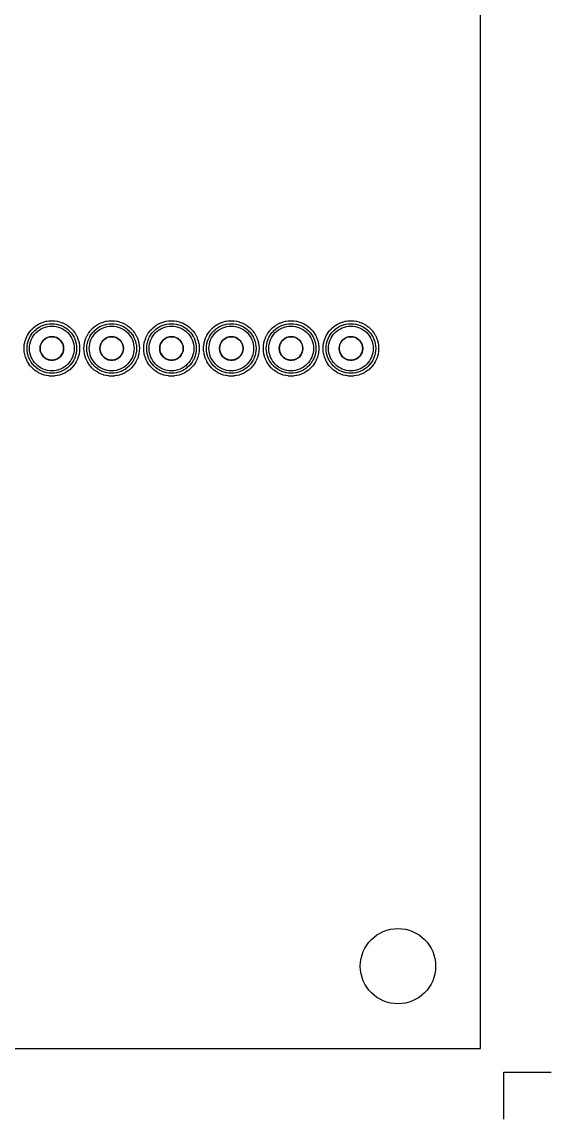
# Model space of a CAD drawing. Header units: millimetres. Extents: x -3 to 103, y -3 to 78.
# Drawn here: x 80.53 to 103, y -3 to 43.64 of the extents above; entities that cross this region are included whole.
import ezdxf

# ---------------------------------------------------------------- set-up
doc = ezdxf.new("R2010")
doc.units = ezdxf.units.MM
for name, color, linetype in [('COPPER', 1, 'Continuous'), ('DRILL_1p00mm', 5, 'Continuous'), ('DRILL_3p20mm', 5, 'Continuous'), ('FIDUCIAL', 3, 'Continuous'), ('ISO_PASS1', 2, 'Continuous'), ('ISO_PASS2', 6, 'Continuous'), ('OUTLINE', 7, 'Continuous')]:
    doc.layers.add(name, color=color, linetype=linetype)

msp = doc.modelspace()

# ---------------------------------------------------------------- linework, layer by layer
at = {"layer": 'COPPER'}
for points in [[(80.855, 29.853), (80.868, 29.945), (80.891, 30.036), (80.922, 30.124), (80.962, 30.208), (81.01, 30.288), (81.066, 30.363), (81.128, 30.432), (81.197, 30.494), (81.272, 30.55), (81.352, 30.598), (81.436, 30.638), (81.524, 30.669), (81.615, 30.692), (81.707, 30.705), (81.8, 30.71), (81.893, 30.705), (81.985, 30.692), (82.076, 30.669), (82.164, 30.638), (82.248, 30.598), (82.328, 30.55), (82.403, 30.494), (82.472, 30.432), (82.534, 30.363), (82.59, 30.288), (82.638, 30.208), (82.678, 30.124), (82.709, 30.036), (82.732, 29.945), (82.745, 29.853), (82.75, 29.76), (82.745, 29.667), (82.732, 29.575), (82.709, 29.484), (82.678, 29.396), (82.638, 29.312), (82.59, 29.232), (82.534, 29.157), (82.472, 29.088), (82.403, 29.026), (82.328, 28.97), (82.248, 28.922), (82.164, 28.882), (82.076, 28.851), (81.985, 28.828), (81.893, 28.815), (81.8, 28.81), (81.707, 28.815), (81.615, 28.828), (81.524, 28.851), (81.436, 28.882), (81.352, 28.922), (81.272, 28.97), (81.197, 29.026), (81.128, 29.088), (81.066, 29.157), (81.01, 29.232), (80.962, 29.312), (80.922, 29.396), (80.891, 29.484), (80.868, 29.575), (80.855, 29.667), (80.85, 29.76)], [(83.395, 29.853), (83.408, 29.945), (83.431, 30.036), (83.462, 30.124), (83.502, 30.208), (83.55, 30.288), (83.606, 30.363), (83.668, 30.432), (83.737, 30.494), (83.812, 30.55), (83.892, 30.598), (83.976, 30.638), (84.064, 30.669), (84.155, 30.692), (84.247, 30.705), (84.34, 30.71), (84.433, 30.705), (84.525, 30.692), (84.616, 30.669), (84.704, 30.638), (84.788, 30.598), (84.868, 30.55), (84.943, 30.494), (85.012, 30.432), (85.074, 30.363), (85.13, 30.288), (85.178, 30.208), (85.218, 30.124), (85.249, 30.036), (85.272, 29.945), (85.285, 29.853), (85.29, 29.76), (85.285, 29.667), (85.272, 29.575), (85.249, 29.484), (85.218, 29.396), (85.178, 29.312), (85.13, 29.232), (85.074, 29.157), (85.012, 29.088), (84.943, 29.026), (84.868, 28.97), (84.788, 28.922), (84.704, 28.882), (84.616, 28.851), (84.525, 28.828), (84.433, 28.815), (84.34, 28.81), (84.247, 28.815), (84.155, 28.828), (84.064, 28.851), (83.976, 28.882), (83.892, 28.922), (83.812, 28.97), (83.737, 29.026), (83.668, 29.088), (83.606, 29.157), (83.55, 29.232), (83.502, 29.312), (83.462, 29.396), (83.431, 29.484), (83.408, 29.575), (83.395, 29.667), (83.39, 29.76)], [(85.935, 29.853), (85.948, 29.945), (85.971, 30.036), (86.002, 30.124), (86.042, 30.208), (86.09, 30.288), (86.146, 30.363), (86.208, 30.432), (86.277, 30.494), (86.352, 30.55), (86.432, 30.598), (86.516, 30.638), (86.604, 30.669), (86.695, 30.692), (86.787, 30.705), (86.88, 30.71), (86.973, 30.705), (87.065, 30.692), (87.156, 30.669), (87.244, 30.638), (87.328, 30.598), (87.408, 30.55), (87.483, 30.494), (87.552, 30.432), (87.614, 30.363), (87.67, 30.288), (87.718, 30.208), (87.758, 30.124), (87.789, 30.036), (87.812, 29.945), (87.825, 29.853), (87.83, 29.76), (87.825, 29.667), (87.812, 29.575), (87.789, 29.484), (87.758, 29.396), (87.718, 29.312), (87.67, 29.232), (87.614, 29.157), (87.552, 29.088), (87.483, 29.026), (87.408, 28.97), (87.328, 28.922), (87.244, 28.882), (87.156, 28.851), (87.065, 28.828), (86.973, 28.815), (86.88, 28.81), (86.787, 28.815), (86.695, 28.828), (86.604, 28.851), (86.516, 28.882), (86.432, 28.922), (86.352, 28.97), (86.277, 29.026), (86.208, 29.088), (86.146, 29.157), (86.09, 29.232), (86.042, 29.312), (86.002, 29.396), (85.971, 29.484), (85.948, 29.575), (85.935, 29.667), (85.93, 29.76)], [(88.475, 29.853), (88.488, 29.945), (88.511, 30.036), (88.542, 30.124), (88.582, 30.208), (88.63, 30.288), (88.686, 30.363), (88.748, 30.432), (88.817, 30.494), (88.892, 30.55), (88.972, 30.598), (89.056, 30.638), (89.144, 30.669), (89.235, 30.692), (89.327, 30.705), (89.42, 30.71), (89.513, 30.705), (89.605, 30.692), (89.696, 30.669), (89.784, 30.638), (89.868, 30.598), (89.948, 30.55), (90.023, 30.494), (90.092, 30.432), (90.154, 30.363), (90.21, 30.288), (90.258, 30.208), (90.298, 30.124), (90.329, 30.036), (90.352, 29.945), (90.365, 29.853), (90.37, 29.76), (90.365, 29.667), (90.352, 29.575), (90.329, 29.484), (90.298, 29.396), (90.258, 29.312), (90.21, 29.232), (90.154, 29.157), (90.092, 29.088), (90.023, 29.026), (89.948, 28.97), (89.868, 28.922), (89.784, 28.882), (89.696, 28.851), (89.605, 28.828), (89.513, 28.815), (89.42, 28.81), (89.327, 28.815), (89.235, 28.828), (89.144, 28.851), (89.056, 28.882), (88.972, 28.922), (88.892, 28.97), (88.817, 29.026), (88.748, 29.088), (88.686, 29.157), (88.63, 29.232), (88.582, 29.312), (88.542, 29.396), (88.511, 29.484), (88.488, 29.575), (88.475, 29.667), (88.47, 29.76)], [(91.015, 29.853), (91.028, 29.945), (91.051, 30.036), (91.082, 30.124), (91.122, 30.208), (91.17, 30.288), (91.226, 30.363), (91.288, 30.432), (91.357, 30.494), (91.432, 30.55), (91.512, 30.598), (91.596, 30.638), (91.684, 30.669), (91.775, 30.692), (91.867, 30.705), (91.96, 30.71), (92.053, 30.705), (92.145, 30.692), (92.236, 30.669), (92.324, 30.638), (92.408, 30.598), (92.488, 30.55), (92.563, 30.494), (92.632, 30.432), (92.694, 30.363), (92.75, 30.288), (92.798, 30.208), (92.838, 30.124), (92.869, 30.036), (92.892, 29.945), (92.905, 29.853), (92.91, 29.76), (92.905, 29.667), (92.892, 29.575), (92.869, 29.484), (92.838, 29.396), (92.798, 29.312), (92.75, 29.232), (92.694, 29.157), (92.632, 29.088), (92.563, 29.026), (92.488, 28.97), (92.408, 28.922), (92.324, 28.882), (92.236, 28.851), (92.145, 28.828), (92.053, 28.815), (91.96, 28.81), (91.867, 28.815), (91.775, 28.828), (91.684, 28.851), (91.596, 28.882), (91.512, 28.922), (91.432, 28.97), (91.357, 29.026), (91.288, 29.088), (91.226, 29.157), (91.17, 29.232), (91.122, 29.312), (91.082, 29.396), (91.051, 29.484), (91.028, 29.575), (91.015, 29.667), (91.01, 29.76)], [(93.555, 29.853), (93.568, 29.945), (93.591, 30.036), (93.622, 30.124), (93.662, 30.208), (93.71, 30.288), (93.766, 30.363), (93.828, 30.432), (93.897, 30.494), (93.972, 30.55), (94.052, 30.598), (94.136, 30.638), (94.224, 30.669), (94.315, 30.692), (94.407, 30.705), (94.5, 30.71), (94.593, 30.705), (94.685, 30.692), (94.776, 30.669), (94.864, 30.638), (94.948, 30.598), (95.028, 30.55), (95.103, 30.494), (95.172, 30.432), (95.234, 30.363), (95.29, 30.288), (95.338, 30.208), (95.378, 30.124), (95.409, 30.036), (95.432, 29.945), (95.445, 29.853), (95.45, 29.76), (95.445, 29.667), (95.432, 29.575), (95.409, 29.484), (95.378, 29.396), (95.338, 29.312), (95.29, 29.232), (95.234, 29.157), (95.172, 29.088), (95.103, 29.026), (95.028, 28.97), (94.948, 28.922), (94.864, 28.882), (94.776, 28.851), (94.685, 28.828), (94.593, 28.815), (94.5, 28.81), (94.407, 28.815), (94.315, 28.828), (94.224, 28.851), (94.136, 28.882), (94.052, 28.922), (93.972, 28.97), (93.897, 29.026), (93.828, 29.088), (93.766, 29.157), (93.71, 29.232), (93.662, 29.312), (93.622, 29.396), (93.591, 29.484), (93.568, 29.575), (93.555, 29.667), (93.55, 29.76)], [(81.384, 30.038), (81.359, 29.996), (81.338, 29.951), (81.322, 29.905), (81.31, 29.858), (81.302, 29.809), (81.3, 29.76), (81.302, 29.711), (81.31, 29.662), (81.322, 29.615), (81.338, 29.569), (81.359, 29.524), (81.384, 29.482), (81.413, 29.443), (81.446, 29.406), (81.483, 29.373), (81.522, 29.344), (81.564, 29.319), (81.609, 29.298), (81.655, 29.282), (81.702, 29.27), (81.751, 29.262), (81.8, 29.26), (81.849, 29.262), (81.898, 29.27), (81.945, 29.282), (81.991, 29.298), (82.036, 29.319), (82.078, 29.344), (82.117, 29.373), (82.154, 29.406), (82.187, 29.443), (82.216, 29.482), (82.241, 29.524), (82.262, 29.569), (82.278, 29.615), (82.29, 29.662), (82.298, 29.711), (82.3, 29.76), (82.298, 29.809), (82.29, 29.858), (82.278, 29.905), (82.262, 29.951), (82.241, 29.996), (82.216, 30.038), (82.187, 30.077), (82.154, 30.114), (82.117, 30.147), (82.078, 30.176), (82.036, 30.201), (81.991, 30.222), (81.945, 30.238), (81.898, 30.25), (81.849, 30.258), (81.8, 30.26), (81.751, 30.258), (81.702, 30.25), (81.655, 30.238), (81.609, 30.222), (81.564, 30.201), (81.522, 30.176), (81.483, 30.147), (81.446, 30.114), (81.413, 30.077)], [(83.899, 29.996), (83.878, 29.951), (83.862, 29.905), (83.85, 29.858), (83.842, 29.809), (83.84, 29.76), (83.842, 29.711), (83.85, 29.662), (83.862, 29.615), (83.878, 29.569), (83.899, 29.524), (83.924, 29.482), (83.953, 29.443), (83.986, 29.406), (84.023, 29.373), (84.062, 29.344), (84.104, 29.319), (84.149, 29.298), (84.195, 29.282), (84.242, 29.27), (84.291, 29.262), (84.34, 29.26), (84.389, 29.262), (84.438, 29.27), (84.485, 29.282), (84.531, 29.298), (84.576, 29.319), (84.618, 29.344), (84.657, 29.373), (84.694, 29.406), (84.727, 29.443), (84.756, 29.482), (84.781, 29.524), (84.802, 29.569), (84.818, 29.615), (84.83, 29.662), (84.838, 29.711), (84.84, 29.76), (84.838, 29.809), (84.83, 29.858), (84.818, 29.905), (84.802, 29.951), (84.781, 29.996), (84.756, 30.038), (84.727, 30.077), (84.694, 30.114), (84.657, 30.147), (84.618, 30.176), (84.576, 30.201), (84.531, 30.222), (84.485, 30.238), (84.438, 30.25), (84.389, 30.258), (84.34, 30.26), (84.291, 30.258), (84.242, 30.25), (84.195, 30.238), (84.149, 30.222), (84.104, 30.201), (84.062, 30.176), (84.023, 30.147), (83.986, 30.114), (83.953, 30.077), (83.924, 30.038)], [(86.464, 30.038), (86.439, 29.996), (86.418, 29.951), (86.402, 29.905), (86.39, 29.858), (86.382, 29.809), (86.38, 29.76), (86.382, 29.711), (86.39, 29.662), (86.402, 29.615), (86.418, 29.569), (86.439, 29.524), (86.464, 29.482), (86.493, 29.443), (86.526, 29.406), (86.563, 29.373), (86.602, 29.344), (86.644, 29.319), (86.689, 29.298), (86.735, 29.282), (86.782, 29.27), (86.831, 29.262), (86.88, 29.26), (86.929, 29.262), (86.978, 29.27), (87.025, 29.282), (87.071, 29.298), (87.116, 29.319), (87.158, 29.344), (87.197, 29.373), (87.234, 29.406), (87.267, 29.443), (87.296, 29.482), (87.321, 29.524), (87.342, 29.569), (87.358, 29.615), (87.37, 29.662), (87.378, 29.711), (87.38, 29.76), (87.378, 29.809), (87.37, 29.858), (87.358, 29.905), (87.342, 29.951), (87.321, 29.996), (87.296, 30.038), (87.267, 30.077), (87.234, 30.114), (87.197, 30.147), (87.158, 30.176), (87.116, 30.201), (87.071, 30.222), (87.025, 30.238), (86.978, 30.25), (86.929, 30.258), (86.88, 30.26), (86.831, 30.258), (86.782, 30.25), (86.735, 30.238), (86.689, 30.222), (86.644, 30.201), (86.602, 30.176), (86.563, 30.147), (86.526, 30.114), (86.493, 30.077)], [(89.004, 30.038), (88.979, 29.996), (88.958, 29.951), (88.942, 29.905), (88.93, 29.858), (88.922, 29.809), (88.92, 29.76), (88.922, 29.711), (88.93, 29.662), (88.942, 29.615), (88.958, 29.569), (88.979, 29.524), (89.004, 29.482), (89.033, 29.443), (89.066, 29.406), (89.103, 29.373), (89.142, 29.344), (89.184, 29.319), (89.229, 29.298), (89.275, 29.282), (89.322, 29.27), (89.371, 29.262), (89.42, 29.26), (89.469, 29.262), (89.518, 29.27), (89.565, 29.282), (89.611, 29.298), (89.656, 29.319), (89.698, 29.344), (89.737, 29.373), (89.774, 29.406), (89.807, 29.443), (89.836, 29.482), (89.861, 29.524), (89.882, 29.569), (89.898, 29.615), (89.91, 29.662), (89.918, 29.711), (89.92, 29.76), (89.918, 29.809), (89.91, 29.858), (89.898, 29.905), (89.882, 29.951), (89.861, 29.996), (89.836, 30.038), (89.807, 30.077), (89.774, 30.114), (89.737, 30.147), (89.698, 30.176), (89.656, 30.201), (89.611, 30.222), (89.565, 30.238), (89.518, 30.25), (89.469, 30.258), (89.42, 30.26), (89.371, 30.258), (89.322, 30.25), (89.275, 30.238), (89.229, 30.222), (89.184, 30.201), (89.142, 30.176), (89.103, 30.147), (89.066, 30.114), (89.033, 30.077)], [(91.544, 30.038), (91.519, 29.996), (91.498, 29.951), (91.482, 29.905), (91.47, 29.858), (91.462, 29.809), (91.46, 29.76), (91.462, 29.711), (91.47, 29.662), (91.482, 29.615), (91.498, 29.569), (91.519, 29.524), (91.544, 29.482), (91.573, 29.443), (91.606, 29.406), (91.643, 29.373), (91.682, 29.344), (91.724, 29.319), (91.769, 29.298), (91.815, 29.282), (91.862, 29.27), (91.911, 29.262), (91.96, 29.26), (92.009, 29.262), (92.058, 29.27), (92.105, 29.282), (92.151, 29.298), (92.196, 29.319), (92.238, 29.344), (92.277, 29.373), (92.314, 29.406), (92.347, 29.443), (92.376, 29.482), (92.401, 29.524), (92.422, 29.569), (92.438, 29.615), (92.45, 29.662), (92.458, 29.711), (92.46, 29.76), (92.458, 29.809), (92.45, 29.858), (92.438, 29.905), (92.422, 29.951), (92.401, 29.996), (92.376, 30.038), (92.347, 30.077), (92.314, 30.114), (92.277, 30.147), (92.238, 30.176), (92.196, 30.201), (92.151, 30.222), (92.105, 30.238), (92.058, 30.25), (92.009, 30.258), (91.96, 30.26), (91.911, 30.258), (91.862, 30.25), (91.815, 30.238), (91.769, 30.222), (91.724, 30.201), (91.682, 30.176), (91.643, 30.147), (91.606, 30.114), (91.573, 30.077)], [(94.059, 29.996), (94.038, 29.951), (94.022, 29.905), (94.01, 29.858), (94.002, 29.809), (94, 29.76), (94.002, 29.711), (94.01, 29.662), (94.022, 29.615), (94.038, 29.569), (94.059, 29.524), (94.084, 29.482), (94.113, 29.443), (94.146, 29.406), (94.183, 29.373), (94.222, 29.344), (94.264, 29.319), (94.309, 29.298), (94.355, 29.282), (94.402, 29.27), (94.451, 29.262), (94.5, 29.26), (94.549, 29.262), (94.598, 29.27), (94.645, 29.282), (94.691, 29.298), (94.736, 29.319), (94.778, 29.344), (94.817, 29.373), (94.854, 29.406), (94.887, 29.443), (94.916, 29.482), (94.941, 29.524), (94.962, 29.569), (94.978, 29.615), (94.99, 29.662), (94.998, 29.711), (95, 29.76), (94.998, 29.809), (94.99, 29.858), (94.978, 29.905), (94.962, 29.951), (94.941, 29.996), (94.916, 30.038), (94.887, 30.077), (94.854, 30.114), (94.817, 30.147), (94.778, 30.176), (94.736, 30.201), (94.691, 30.222), (94.645, 30.238), (94.598, 30.25), (94.549, 30.258), (94.5, 30.26), (94.451, 30.258), (94.402, 30.25), (94.355, 30.238), (94.309, 30.222), (94.264, 30.201), (94.222, 30.176), (94.183, 30.147), (94.146, 30.114), (94.113, 30.077), (94.084, 30.038)]]:
    msp.add_lwpolyline(points, close=True, dxfattribs=at)
at = {"layer": 'DRILL_1p00mm'}
for centre in [(81.8, 29.76), (84.34, 29.76), (86.88, 29.76), (89.42, 29.76), (91.96, 29.76), (94.5, 29.76)]:
    msp.add_circle(centre, 0.5, dxfattribs=at)
at = {"layer": 'DRILL_3p20mm'}
msp.add_circle((96.5, 3.5), 1.6, dxfattribs=at)
at = {"layer": 'FIDUCIAL'}
for p, q in [((101, -3), (101, -1)), ((101, -1), (103, -1))]:
    msp.add_line(p, q, dxfattribs=at)
at = {"layer": 'ISO_PASS1'}
for points in [[(80.751, 29.858), (80.752, 29.868), (80.766, 29.961), (80.768, 29.971), (80.79, 30.061), (80.793, 30.071), (80.825, 30.158), (80.829, 30.168), (80.869, 30.252), (80.873, 30.261), (80.921, 30.341), (80.927, 30.35), (80.982, 30.424), (80.989, 30.432), (81.051, 30.501), (81.059, 30.509), (81.128, 30.571), (81.136, 30.578), (81.21, 30.633), (81.219, 30.639), (81.299, 30.687), (81.308, 30.691), (81.392, 30.731), (81.402, 30.735), (81.489, 30.767), (81.499, 30.77), (81.589, 30.792), (81.599, 30.794), (81.692, 30.808), (81.702, 30.809), (81.795, 30.813), (81.805, 30.813), (81.898, 30.809), (81.908, 30.808), (82.001, 30.794), (82.011, 30.792), (82.101, 30.77), (82.111, 30.767), (82.198, 30.735), (82.208, 30.731), (82.292, 30.691), (82.301, 30.687), (82.381, 30.639), (82.39, 30.633), (82.464, 30.578), (82.472, 30.571), (82.541, 30.509), (82.549, 30.501), (82.611, 30.432), (82.618, 30.424), (82.673, 30.35), (82.679, 30.341), (82.727, 30.261), (82.731, 30.252), (82.771, 30.168), (82.775, 30.158), (82.807, 30.071), (82.81, 30.061), (82.832, 29.971), (82.834, 29.961), (82.848, 29.868), (82.849, 29.858), (82.853, 29.765), (82.853, 29.755), (82.849, 29.662), (82.848, 29.652), (82.834, 29.559), (82.832, 29.549), (82.81, 29.459), (82.807, 29.449), (82.775, 29.362), (82.771, 29.352), (82.731, 29.268), (82.727, 29.259), (82.679, 29.179), (82.673, 29.17), (82.618, 29.096), (82.611, 29.088), (82.549, 29.019), (82.541, 29.011), (82.472, 28.949), (82.464, 28.942), (82.39, 28.887), (82.381, 28.881), (82.301, 28.833), (82.292, 28.829), (82.208, 28.789), (82.198, 28.785), (82.111, 28.753), (82.101, 28.75), (82.011, 28.728), (82.001, 28.726), (81.908, 28.712), (81.898, 28.711), (81.805, 28.707), (81.795, 28.707), (81.702, 28.711), (81.692, 28.712), (81.599, 28.726), (81.589, 28.728), (81.499, 28.75), (81.489, 28.753), (81.402, 28.785), (81.392, 28.789), (81.308, 28.829), (81.299, 28.833), (81.219, 28.881), (81.21, 28.887), (81.136, 28.942), (81.128, 28.949), (81.059, 29.011), (81.051, 29.019), (80.989, 29.088), (80.982, 29.096), (80.927, 29.17), (80.921, 29.179), (80.873, 29.259), (80.869, 29.268), (80.829, 29.352), (80.825, 29.362), (80.793, 29.449), (80.79, 29.459), (80.768, 29.549), (80.766, 29.559), (80.752, 29.652), (80.751, 29.662), (80.747, 29.755), (80.747, 29.765)], [(83.291, 29.858), (83.292, 29.868), (83.306, 29.961), (83.308, 29.971), (83.33, 30.061), (83.333, 30.071), (83.365, 30.158), (83.369, 30.168), (83.409, 30.252), (83.413, 30.261), (83.461, 30.341), (83.467, 30.35), (83.522, 30.424), (83.529, 30.432), (83.591, 30.501), (83.599, 30.509), (83.668, 30.571), (83.676, 30.578), (83.75, 30.633), (83.759, 30.639), (83.839, 30.687), (83.848, 30.691), (83.932, 30.731), (83.942, 30.735), (84.029, 30.767), (84.039, 30.77), (84.129, 30.792), (84.139, 30.794), (84.232, 30.808), (84.242, 30.809), (84.335, 30.813), (84.345, 30.813), (84.438, 30.809), (84.448, 30.808), (84.541, 30.794), (84.551, 30.792), (84.641, 30.77), (84.651, 30.767), (84.738, 30.735), (84.748, 30.731), (84.832, 30.691), (84.841, 30.687), (84.921, 30.639), (84.93, 30.633), (85.004, 30.578), (85.012, 30.571), (85.081, 30.509), (85.089, 30.501), (85.151, 30.432), (85.158, 30.424), (85.213, 30.35), (85.219, 30.341), (85.267, 30.261), (85.271, 30.252), (85.311, 30.168), (85.315, 30.158), (85.347, 30.071), (85.35, 30.061), (85.372, 29.971), (85.374, 29.961), (85.388, 29.868), (85.389, 29.858), (85.393, 29.765), (85.393, 29.755), (85.389, 29.662), (85.388, 29.652), (85.374, 29.559), (85.372, 29.549), (85.35, 29.459), (85.347, 29.449), (85.315, 29.362), (85.311, 29.352), (85.271, 29.268), (85.267, 29.259), (85.219, 29.179), (85.213, 29.17), (85.158, 29.096), (85.151, 29.088), (85.089, 29.019), (85.081, 29.011), (85.012, 28.949), (85.004, 28.942), (84.93, 28.887), (84.921, 28.881), (84.841, 28.833), (84.832, 28.829), (84.748, 28.789), (84.738, 28.785), (84.651, 28.753), (84.641, 28.75), (84.551, 28.728), (84.541, 28.726), (84.448, 28.712), (84.438, 28.711), (84.345, 28.707), (84.335, 28.707), (84.242, 28.711), (84.232, 28.712), (84.139, 28.726), (84.129, 28.728), (84.039, 28.75), (84.029, 28.753), (83.942, 28.785), (83.932, 28.789), (83.848, 28.829), (83.839, 28.833), (83.759, 28.881), (83.75, 28.887), (83.676, 28.942), (83.668, 28.949), (83.599, 29.011), (83.591, 29.019), (83.529, 29.088), (83.522, 29.096), (83.467, 29.17), (83.461, 29.179), (83.413, 29.259), (83.409, 29.268), (83.369, 29.352), (83.365, 29.362), (83.333, 29.449), (83.33, 29.459), (83.308, 29.549), (83.306, 29.559), (83.292, 29.652), (83.291, 29.662), (83.287, 29.755), (83.287, 29.765)], [(85.831, 29.858), (85.832, 29.868), (85.846, 29.961), (85.848, 29.971), (85.87, 30.061), (85.873, 30.071), (85.905, 30.158), (85.909, 30.168), (85.949, 30.252), (85.953, 30.261), (86.001, 30.341), (86.007, 30.35), (86.062, 30.424), (86.069, 30.432), (86.131, 30.501), (86.139, 30.509), (86.208, 30.571), (86.216, 30.578), (86.29, 30.633), (86.299, 30.639), (86.379, 30.687), (86.388, 30.691), (86.472, 30.731), (86.482, 30.735), (86.569, 30.767), (86.579, 30.77), (86.669, 30.792), (86.679, 30.794), (86.772, 30.808), (86.782, 30.809), (86.875, 30.813), (86.885, 30.813), (86.978, 30.809), (86.988, 30.808), (87.081, 30.794), (87.091, 30.792), (87.181, 30.77), (87.191, 30.767), (87.278, 30.735), (87.288, 30.731), (87.372, 30.691), (87.381, 30.687), (87.461, 30.639), (87.47, 30.633), (87.544, 30.578), (87.552, 30.571), (87.621, 30.509), (87.629, 30.501), (87.691, 30.432), (87.698, 30.424), (87.753, 30.35), (87.759, 30.341), (87.807, 30.261), (87.811, 30.252), (87.851, 30.168), (87.855, 30.158), (87.887, 30.071), (87.89, 30.061), (87.912, 29.971), (87.914, 29.961), (87.928, 29.868), (87.929, 29.858), (87.933, 29.765), (87.933, 29.755), (87.929, 29.662), (87.928, 29.652), (87.914, 29.559), (87.912, 29.549), (87.89, 29.459), (87.887, 29.449), (87.855, 29.362), (87.851, 29.352), (87.811, 29.268), (87.807, 29.259), (87.759, 29.179), (87.753, 29.17), (87.698, 29.096), (87.691, 29.088), (87.629, 29.019), (87.621, 29.011), (87.552, 28.949), (87.544, 28.942), (87.47, 28.887), (87.461, 28.881), (87.381, 28.833), (87.372, 28.829), (87.288, 28.789), (87.278, 28.785), (87.191, 28.753), (87.181, 28.75), (87.091, 28.728), (87.081, 28.726), (86.988, 28.712), (86.978, 28.711), (86.885, 28.707), (86.875, 28.707), (86.782, 28.711), (86.772, 28.712), (86.679, 28.726), (86.669, 28.728), (86.579, 28.75), (86.569, 28.753), (86.482, 28.785), (86.472, 28.789), (86.388, 28.829), (86.379, 28.833), (86.299, 28.881), (86.29, 28.887), (86.216, 28.942), (86.208, 28.949), (86.139, 29.011), (86.131, 29.019), (86.069, 29.088), (86.062, 29.096), (86.007, 29.17), (86.001, 29.179), (85.953, 29.259), (85.949, 29.268), (85.909, 29.352), (85.905, 29.362), (85.873, 29.449), (85.87, 29.459), (85.848, 29.549), (85.846, 29.559), (85.832, 29.652), (85.831, 29.662), (85.827, 29.755), (85.827, 29.765)], [(88.371, 29.858), (88.372, 29.868), (88.386, 29.961), (88.388, 29.971), (88.41, 30.061), (88.413, 30.071), (88.445, 30.158), (88.449, 30.168), (88.489, 30.252), (88.493, 30.261), (88.541, 30.341), (88.547, 30.35), (88.602, 30.424), (88.609, 30.432), (88.671, 30.501), (88.679, 30.509), (88.748, 30.571), (88.756, 30.578), (88.83, 30.633), (88.839, 30.639), (88.919, 30.687), (88.928, 30.691), (89.012, 30.731), (89.022, 30.735), (89.109, 30.767), (89.119, 30.77), (89.209, 30.792), (89.219, 30.794), (89.312, 30.808), (89.322, 30.809), (89.415, 30.813), (89.425, 30.813), (89.518, 30.809), (89.528, 30.808), (89.621, 30.794), (89.631, 30.792), (89.721, 30.77), (89.731, 30.767), (89.818, 30.735), (89.828, 30.731), (89.912, 30.691), (89.921, 30.687), (90.001, 30.639), (90.01, 30.633), (90.084, 30.578), (90.092, 30.571), (90.161, 30.509), (90.169, 30.501), (90.231, 30.432), (90.238, 30.424), (90.293, 30.35), (90.299, 30.341), (90.347, 30.261), (90.351, 30.252), (90.391, 30.168), (90.395, 30.158), (90.427, 30.071), (90.43, 30.061), (90.452, 29.971), (90.454, 29.961), (90.468, 29.868), (90.469, 29.858), (90.473, 29.765), (90.473, 29.755), (90.469, 29.662), (90.468, 29.652), (90.454, 29.559), (90.452, 29.549), (90.43, 29.459), (90.427, 29.449), (90.395, 29.362), (90.391, 29.352), (90.351, 29.268), (90.347, 29.259), (90.299, 29.179), (90.293, 29.17), (90.238, 29.096), (90.231, 29.088), (90.169, 29.019), (90.161, 29.011), (90.092, 28.949), (90.084, 28.942), (90.01, 28.887), (90.001, 28.881), (89.921, 28.833), (89.912, 28.829), (89.828, 28.789), (89.818, 28.785), (89.731, 28.753), (89.721, 28.75), (89.631, 28.728), (89.621, 28.726), (89.528, 28.712), (89.518, 28.711), (89.425, 28.707), (89.415, 28.707), (89.322, 28.711), (89.312, 28.712), (89.219, 28.726), (89.209, 28.728), (89.119, 28.75), (89.109, 28.753), (89.022, 28.785), (89.012, 28.789), (88.928, 28.829), (88.919, 28.833), (88.839, 28.881), (88.83, 28.887), (88.756, 28.942), (88.748, 28.949), (88.679, 29.011), (88.671, 29.019), (88.609, 29.088), (88.602, 29.096), (88.547, 29.17), (88.541, 29.179), (88.493, 29.259), (88.489, 29.268), (88.449, 29.352), (88.445, 29.362), (88.413, 29.449), (88.41, 29.459), (88.388, 29.549), (88.386, 29.559), (88.372, 29.652), (88.371, 29.662), (88.367, 29.755), (88.367, 29.765)], [(90.911, 29.858), (90.912, 29.868), (90.926, 29.961), (90.928, 29.971), (90.95, 30.061), (90.953, 30.071), (90.985, 30.158), (90.989, 30.168), (91.029, 30.252), (91.033, 30.261), (91.081, 30.341), (91.087, 30.35), (91.142, 30.424), (91.149, 30.432), (91.211, 30.501), (91.219, 30.509), (91.288, 30.571), (91.296, 30.578), (91.37, 30.633), (91.379, 30.639), (91.459, 30.687), (91.468, 30.691), (91.552, 30.731), (91.562, 30.735), (91.649, 30.767), (91.659, 30.77), (91.749, 30.792), (91.759, 30.794), (91.852, 30.808), (91.862, 30.809), (91.955, 30.813), (91.965, 30.813), (92.058, 30.809), (92.068, 30.808), (92.161, 30.794), (92.171, 30.792), (92.261, 30.77), (92.271, 30.767), (92.358, 30.735), (92.368, 30.731), (92.452, 30.691), (92.461, 30.687), (92.541, 30.639), (92.55, 30.633), (92.624, 30.578), (92.632, 30.571), (92.701, 30.509), (92.709, 30.501), (92.771, 30.432), (92.778, 30.424), (92.833, 30.35), (92.839, 30.341), (92.887, 30.261), (92.891, 30.252), (92.931, 30.168), (92.935, 30.158), (92.967, 30.071), (92.97, 30.061), (92.992, 29.971), (92.994, 29.961), (93.008, 29.868), (93.009, 29.858), (93.013, 29.765), (93.013, 29.755), (93.009, 29.662), (93.008, 29.652), (92.994, 29.559), (92.992, 29.549), (92.97, 29.459), (92.967, 29.449), (92.935, 29.362), (92.931, 29.352), (92.891, 29.268), (92.887, 29.259), (92.839, 29.179), (92.833, 29.17), (92.778, 29.096), (92.771, 29.088), (92.709, 29.019), (92.701, 29.011), (92.632, 28.949), (92.624, 28.942), (92.55, 28.887), (92.541, 28.881), (92.461, 28.833), (92.452, 28.829), (92.368, 28.789), (92.358, 28.785), (92.271, 28.753), (92.261, 28.75), (92.171, 28.728), (92.161, 28.726), (92.068, 28.712), (92.058, 28.711), (91.965, 28.707), (91.955, 28.707), (91.862, 28.711), (91.852, 28.712), (91.759, 28.726), (91.749, 28.728), (91.659, 28.75), (91.649, 28.753), (91.562, 28.785), (91.552, 28.789), (91.468, 28.829), (91.459, 28.833), (91.379, 28.881), (91.37, 28.887), (91.296, 28.942), (91.288, 28.949), (91.219, 29.011), (91.211, 29.019), (91.149, 29.088), (91.142, 29.096), (91.087, 29.17), (91.081, 29.179), (91.033, 29.259), (91.029, 29.268), (90.989, 29.352), (90.985, 29.362), (90.953, 29.449), (90.95, 29.459), (90.928, 29.549), (90.926, 29.559), (90.912, 29.652), (90.911, 29.662), (90.907, 29.755), (90.907, 29.765)], [(93.451, 29.858), (93.452, 29.868), (93.466, 29.961), (93.468, 29.971), (93.49, 30.061), (93.493, 30.071), (93.525, 30.158), (93.529, 30.168), (93.569, 30.252), (93.573, 30.261), (93.621, 30.341), (93.627, 30.35), (93.682, 30.424), (93.689, 30.432), (93.751, 30.501), (93.759, 30.509), (93.828, 30.571), (93.836, 30.578), (93.91, 30.633), (93.919, 30.639), (93.999, 30.687), (94.008, 30.691), (94.092, 30.731), (94.102, 30.735), (94.189, 30.767), (94.199, 30.77), (94.289, 30.792), (94.299, 30.794), (94.392, 30.808), (94.402, 30.809), (94.495, 30.813), (94.505, 30.813), (94.598, 30.809), (94.608, 30.808), (94.701, 30.794), (94.711, 30.792), (94.801, 30.77), (94.811, 30.767), (94.898, 30.735), (94.908, 30.731), (94.992, 30.691), (95.001, 30.687), (95.081, 30.639), (95.09, 30.633), (95.164, 30.578), (95.172, 30.571), (95.241, 30.509), (95.249, 30.501), (95.311, 30.432), (95.318, 30.424), (95.373, 30.35), (95.379, 30.341), (95.427, 30.261), (95.431, 30.252), (95.471, 30.168), (95.475, 30.158), (95.507, 30.071), (95.51, 30.061), (95.532, 29.971), (95.534, 29.961), (95.548, 29.868), (95.549, 29.858), (95.553, 29.765), (95.553, 29.755), (95.549, 29.662), (95.548, 29.652), (95.534, 29.559), (95.532, 29.549), (95.51, 29.459), (95.507, 29.449), (95.475, 29.362), (95.471, 29.352), (95.431, 29.268), (95.427, 29.259), (95.379, 29.179), (95.373, 29.17), (95.318, 29.096), (95.311, 29.088), (95.249, 29.019), (95.241, 29.011), (95.172, 28.949), (95.164, 28.942), (95.09, 28.887), (95.081, 28.881), (95.001, 28.833), (94.992, 28.829), (94.908, 28.789), (94.898, 28.785), (94.811, 28.753), (94.801, 28.75), (94.711, 28.728), (94.701, 28.726), (94.608, 28.712), (94.598, 28.711), (94.505, 28.707), (94.495, 28.707), (94.402, 28.711), (94.392, 28.712), (94.299, 28.726), (94.289, 28.728), (94.199, 28.75), (94.189, 28.753), (94.102, 28.785), (94.092, 28.789), (94.008, 28.829), (93.999, 28.833), (93.919, 28.881), (93.91, 28.887), (93.836, 28.942), (93.828, 28.949), (93.759, 29.011), (93.751, 29.019), (93.689, 29.088), (93.682, 29.096), (93.627, 29.17), (93.621, 29.179), (93.573, 29.259), (93.569, 29.268), (93.529, 29.352), (93.525, 29.362), (93.493, 29.449), (93.49, 29.459), (93.468, 29.549), (93.466, 29.559), (93.452, 29.652), (93.451, 29.662), (93.447, 29.755), (93.447, 29.765)]]:
    msp.add_lwpolyline(points, close=True, dxfattribs=at)
at = {"layer": 'ISO_PASS2'}
for points in [[(80.627, 29.864), (80.629, 29.887), (80.643, 29.979), (80.647, 30.001), (80.67, 30.091), (80.676, 30.113), (80.708, 30.2), (80.716, 30.221), (80.756, 30.305), (80.767, 30.325), (80.815, 30.405), (80.827, 30.424), (80.883, 30.498), (80.897, 30.516), (80.959, 30.585), (80.975, 30.601), (81.044, 30.663), (81.062, 30.677), (81.136, 30.733), (81.155, 30.745), (81.235, 30.793), (81.255, 30.804), (81.339, 30.844), (81.36, 30.852), (81.447, 30.884), (81.469, 30.89), (81.559, 30.913), (81.581, 30.917), (81.673, 30.931), (81.696, 30.933), (81.789, 30.938), (81.811, 30.938), (81.904, 30.933), (81.927, 30.931), (82.019, 30.917), (82.041, 30.913), (82.131, 30.89), (82.153, 30.884), (82.24, 30.852), (82.261, 30.844), (82.345, 30.804), (82.365, 30.793), (82.445, 30.745), (82.464, 30.733), (82.538, 30.677), (82.556, 30.663), (82.625, 30.601), (82.641, 30.585), (82.703, 30.516), (82.717, 30.498), (82.773, 30.424), (82.785, 30.405), (82.833, 30.325), (82.844, 30.305), (82.884, 30.221), (82.892, 30.2), (82.924, 30.113), (82.93, 30.091), (82.953, 30.001), (82.957, 29.979), (82.971, 29.887), (82.973, 29.864), (82.978, 29.771), (82.978, 29.749), (82.973, 29.656), (82.971, 29.633), (82.957, 29.541), (82.953, 29.519), (82.93, 29.429), (82.924, 29.407), (82.892, 29.32), (82.884, 29.299), (82.844, 29.215), (82.833, 29.195), (82.785, 29.115), (82.773, 29.096), (82.717, 29.022), (82.703, 29.004), (82.641, 28.935), (82.625, 28.919), (82.556, 28.857), (82.538, 28.843), (82.464, 28.787), (82.445, 28.775), (82.365, 28.727), (82.345, 28.716), (82.261, 28.676), (82.24, 28.668), (82.153, 28.636), (82.131, 28.63), (82.041, 28.607), (82.019, 28.603), (81.927, 28.589), (81.904, 28.587), (81.811, 28.582), (81.789, 28.582), (81.696, 28.587), (81.673, 28.589), (81.581, 28.603), (81.559, 28.607), (81.469, 28.63), (81.447, 28.636), (81.36, 28.668), (81.339, 28.676), (81.255, 28.716), (81.235, 28.727), (81.155, 28.775), (81.136, 28.787), (81.062, 28.843), (81.044, 28.857), (80.975, 28.919), (80.959, 28.935), (80.897, 29.004), (80.883, 29.022), (80.827, 29.096), (80.815, 29.115), (80.767, 29.195), (80.756, 29.215), (80.716, 29.299), (80.708, 29.32), (80.676, 29.407), (80.67, 29.429), (80.647, 29.519), (80.643, 29.541), (80.629, 29.633), (80.627, 29.656), (80.622, 29.749), (80.622, 29.771)], [(83.167, 29.864), (83.169, 29.887), (83.183, 29.979), (83.187, 30.001), (83.21, 30.091), (83.216, 30.113), (83.248, 30.2), (83.256, 30.221), (83.296, 30.305), (83.307, 30.325), (83.355, 30.405), (83.367, 30.424), (83.423, 30.498), (83.437, 30.516), (83.499, 30.585), (83.515, 30.601), (83.584, 30.663), (83.602, 30.677), (83.676, 30.733), (83.695, 30.745), (83.775, 30.793), (83.795, 30.804), (83.879, 30.844), (83.9, 30.852), (83.987, 30.884), (84.009, 30.89), (84.099, 30.913), (84.121, 30.917), (84.213, 30.931), (84.236, 30.933), (84.329, 30.938), (84.351, 30.938), (84.444, 30.933), (84.467, 30.931), (84.559, 30.917), (84.581, 30.913), (84.671, 30.89), (84.693, 30.884), (84.78, 30.852), (84.801, 30.844), (84.885, 30.804), (84.905, 30.793), (84.985, 30.745), (85.004, 30.733), (85.078, 30.677), (85.096, 30.663), (85.165, 30.601), (85.181, 30.585), (85.243, 30.516), (85.257, 30.498), (85.313, 30.424), (85.325, 30.405), (85.373, 30.325), (85.384, 30.305), (85.424, 30.221), (85.432, 30.2), (85.464, 30.113), (85.47, 30.091), (85.493, 30.001), (85.497, 29.979), (85.511, 29.887), (85.513, 29.864), (85.518, 29.771), (85.518, 29.749), (85.513, 29.656), (85.511, 29.633), (85.497, 29.541), (85.493, 29.519), (85.47, 29.429), (85.464, 29.407), (85.432, 29.32), (85.424, 29.299), (85.384, 29.215), (85.373, 29.195), (85.325, 29.115), (85.313, 29.096), (85.257, 29.022), (85.243, 29.004), (85.181, 28.935), (85.165, 28.919), (85.096, 28.857), (85.078, 28.843), (85.004, 28.787), (84.985, 28.775), (84.905, 28.727), (84.885, 28.716), (84.801, 28.676), (84.78, 28.668), (84.693, 28.636), (84.671, 28.63), (84.581, 28.607), (84.559, 28.603), (84.467, 28.589), (84.444, 28.587), (84.351, 28.582), (84.329, 28.582), (84.236, 28.587), (84.213, 28.589), (84.121, 28.603), (84.099, 28.607), (84.009, 28.63), (83.987, 28.636), (83.9, 28.668), (83.879, 28.676), (83.795, 28.716), (83.775, 28.727), (83.695, 28.775), (83.676, 28.787), (83.602, 28.843), (83.584, 28.857), (83.515, 28.919), (83.499, 28.935), (83.437, 29.004), (83.423, 29.022), (83.367, 29.096), (83.355, 29.115), (83.307, 29.195), (83.296, 29.215), (83.256, 29.299), (83.248, 29.32), (83.216, 29.407), (83.21, 29.429), (83.187, 29.519), (83.183, 29.541), (83.169, 29.633), (83.167, 29.656), (83.162, 29.749), (83.162, 29.771)], [(85.707, 29.864), (85.709, 29.887), (85.723, 29.979), (85.727, 30.001), (85.75, 30.091), (85.756, 30.113), (85.788, 30.2), (85.796, 30.221), (85.836, 30.305), (85.847, 30.325), (85.895, 30.405), (85.907, 30.424), (85.963, 30.498), (85.977, 30.516), (86.039, 30.585), (86.055, 30.601), (86.124, 30.663), (86.142, 30.677), (86.216, 30.733), (86.235, 30.745), (86.315, 30.793), (86.335, 30.804), (86.419, 30.844), (86.44, 30.852), (86.527, 30.884), (86.549, 30.89), (86.639, 30.913), (86.661, 30.917), (86.753, 30.931), (86.776, 30.933), (86.869, 30.938), (86.891, 30.938), (86.984, 30.933), (87.007, 30.931), (87.099, 30.917), (87.121, 30.913), (87.211, 30.89), (87.233, 30.884), (87.32, 30.852), (87.341, 30.844), (87.425, 30.804), (87.445, 30.793), (87.525, 30.745), (87.544, 30.733), (87.618, 30.677), (87.636, 30.663), (87.705, 30.601), (87.721, 30.585), (87.783, 30.516), (87.797, 30.498), (87.853, 30.424), (87.865, 30.405), (87.913, 30.325), (87.924, 30.305), (87.964, 30.221), (87.972, 30.2), (88.004, 30.113), (88.01, 30.091), (88.033, 30.001), (88.037, 29.979), (88.051, 29.887), (88.053, 29.864), (88.058, 29.771), (88.058, 29.749), (88.053, 29.656), (88.051, 29.633), (88.037, 29.541), (88.033, 29.519), (88.01, 29.429), (88.004, 29.407), (87.972, 29.32), (87.964, 29.299), (87.924, 29.215), (87.913, 29.195), (87.865, 29.115), (87.853, 29.096), (87.797, 29.022), (87.783, 29.004), (87.721, 28.935), (87.705, 28.919), (87.636, 28.857), (87.618, 28.843), (87.544, 28.787), (87.525, 28.775), (87.445, 28.727), (87.425, 28.716), (87.341, 28.676), (87.32, 28.668), (87.233, 28.636), (87.211, 28.63), (87.121, 28.607), (87.099, 28.603), (87.007, 28.589), (86.984, 28.587), (86.891, 28.582), (86.869, 28.582), (86.776, 28.587), (86.753, 28.589), (86.661, 28.603), (86.639, 28.607), (86.549, 28.63), (86.527, 28.636), (86.44, 28.668), (86.419, 28.676), (86.335, 28.716), (86.315, 28.727), (86.235, 28.775), (86.216, 28.787), (86.142, 28.843), (86.124, 28.857), (86.055, 28.919), (86.039, 28.935), (85.977, 29.004), (85.963, 29.022), (85.907, 29.096), (85.895, 29.115), (85.847, 29.195), (85.836, 29.215), (85.796, 29.299), (85.788, 29.32), (85.756, 29.407), (85.75, 29.429), (85.727, 29.519), (85.723, 29.541), (85.709, 29.633), (85.707, 29.656), (85.702, 29.749), (85.702, 29.771)], [(88.247, 29.864), (88.249, 29.887), (88.263, 29.979), (88.267, 30.001), (88.29, 30.091), (88.296, 30.113), (88.328, 30.2), (88.336, 30.221), (88.376, 30.305), (88.387, 30.325), (88.435, 30.405), (88.447, 30.424), (88.503, 30.498), (88.517, 30.516), (88.579, 30.585), (88.595, 30.601), (88.664, 30.663), (88.682, 30.677), (88.756, 30.733), (88.775, 30.745), (88.855, 30.793), (88.875, 30.804), (88.959, 30.844), (88.98, 30.852), (89.067, 30.884), (89.089, 30.89), (89.179, 30.913), (89.201, 30.917), (89.293, 30.931), (89.316, 30.933), (89.409, 30.938), (89.431, 30.938), (89.524, 30.933), (89.547, 30.931), (89.639, 30.917), (89.661, 30.913), (89.751, 30.89), (89.773, 30.884), (89.86, 30.852), (89.881, 30.844), (89.965, 30.804), (89.985, 30.793), (90.065, 30.745), (90.084, 30.733), (90.158, 30.677), (90.176, 30.663), (90.245, 30.601), (90.261, 30.585), (90.323, 30.516), (90.337, 30.498), (90.393, 30.424), (90.405, 30.405), (90.453, 30.325), (90.464, 30.305), (90.504, 30.221), (90.512, 30.2), (90.544, 30.113), (90.55, 30.091), (90.573, 30.001), (90.577, 29.979), (90.591, 29.887), (90.593, 29.864), (90.598, 29.771), (90.598, 29.749), (90.593, 29.656), (90.591, 29.633), (90.577, 29.541), (90.573, 29.519), (90.55, 29.429), (90.544, 29.407), (90.512, 29.32), (90.504, 29.299), (90.464, 29.215), (90.453, 29.195), (90.405, 29.115), (90.393, 29.096), (90.337, 29.022), (90.323, 29.004), (90.261, 28.935), (90.245, 28.919), (90.176, 28.857), (90.158, 28.843), (90.084, 28.787), (90.065, 28.775), (89.985, 28.727), (89.965, 28.716), (89.881, 28.676), (89.86, 28.668), (89.773, 28.636), (89.751, 28.63), (89.661, 28.607), (89.639, 28.603), (89.547, 28.589), (89.524, 28.587), (89.431, 28.582), (89.409, 28.582), (89.316, 28.587), (89.293, 28.589), (89.201, 28.603), (89.179, 28.607), (89.089, 28.63), (89.067, 28.636), (88.98, 28.668), (88.959, 28.676), (88.875, 28.716), (88.855, 28.727), (88.775, 28.775), (88.756, 28.787), (88.682, 28.843), (88.664, 28.857), (88.595, 28.919), (88.579, 28.935), (88.517, 29.004), (88.503, 29.022), (88.447, 29.096), (88.435, 29.115), (88.387, 29.195), (88.376, 29.215), (88.336, 29.299), (88.328, 29.32), (88.296, 29.407), (88.29, 29.429), (88.267, 29.519), (88.263, 29.541), (88.249, 29.633), (88.247, 29.656), (88.242, 29.749), (88.242, 29.771)], [(90.787, 29.864), (90.789, 29.887), (90.803, 29.979), (90.807, 30.001), (90.83, 30.091), (90.836, 30.113), (90.868, 30.2), (90.876, 30.221), (90.916, 30.305), (90.927, 30.325), (90.975, 30.405), (90.987, 30.424), (91.043, 30.498), (91.057, 30.516), (91.119, 30.585), (91.135, 30.601), (91.204, 30.663), (91.222, 30.677), (91.296, 30.733), (91.315, 30.745), (91.395, 30.793), (91.415, 30.804), (91.499, 30.844), (91.52, 30.852), (91.607, 30.884), (91.629, 30.89), (91.719, 30.913), (91.741, 30.917), (91.833, 30.931), (91.856, 30.933), (91.949, 30.938), (91.971, 30.938), (92.064, 30.933), (92.087, 30.931), (92.179, 30.917), (92.201, 30.913), (92.291, 30.89), (92.313, 30.884), (92.4, 30.852), (92.421, 30.844), (92.505, 30.804), (92.525, 30.793), (92.605, 30.745), (92.624, 30.733), (92.698, 30.677), (92.716, 30.663), (92.785, 30.601), (92.801, 30.585), (92.863, 30.516), (92.877, 30.498), (92.933, 30.424), (92.945, 30.405), (92.993, 30.325), (93.004, 30.305), (93.044, 30.221), (93.052, 30.2), (93.084, 30.113), (93.09, 30.091), (93.113, 30.001), (93.117, 29.979), (93.131, 29.887), (93.133, 29.864), (93.138, 29.771), (93.138, 29.749), (93.133, 29.656), (93.131, 29.633), (93.117, 29.541), (93.113, 29.519), (93.09, 29.429), (93.084, 29.407), (93.052, 29.32), (93.044, 29.299), (93.004, 29.215), (92.993, 29.195), (92.945, 29.115), (92.933, 29.096), (92.877, 29.022), (92.863, 29.004), (92.801, 28.935), (92.785, 28.919), (92.716, 28.857), (92.698, 28.843), (92.624, 28.787), (92.605, 28.775), (92.525, 28.727), (92.505, 28.716), (92.421, 28.676), (92.4, 28.668), (92.313, 28.636), (92.291, 28.63), (92.201, 28.607), (92.179, 28.603), (92.087, 28.589), (92.064, 28.587), (91.971, 28.582), (91.949, 28.582), (91.856, 28.587), (91.833, 28.589), (91.741, 28.603), (91.719, 28.607), (91.629, 28.63), (91.607, 28.636), (91.52, 28.668), (91.499, 28.676), (91.415, 28.716), (91.395, 28.727), (91.315, 28.775), (91.296, 28.787), (91.222, 28.843), (91.204, 28.857), (91.135, 28.919), (91.119, 28.935), (91.057, 29.004), (91.043, 29.022), (90.987, 29.096), (90.975, 29.115), (90.927, 29.195), (90.916, 29.215), (90.876, 29.299), (90.868, 29.32), (90.836, 29.407), (90.83, 29.429), (90.807, 29.519), (90.803, 29.541), (90.789, 29.633), (90.787, 29.656), (90.782, 29.749), (90.782, 29.771)], [(93.327, 29.864), (93.329, 29.887), (93.343, 29.979), (93.347, 30.001), (93.37, 30.091), (93.376, 30.113), (93.408, 30.2), (93.416, 30.221), (93.456, 30.305), (93.467, 30.325), (93.515, 30.405), (93.527, 30.424), (93.583, 30.498), (93.597, 30.516), (93.659, 30.585), (93.675, 30.601), (93.744, 30.663), (93.762, 30.677), (93.836, 30.733), (93.855, 30.745), (93.935, 30.793), (93.955, 30.804), (94.039, 30.844), (94.06, 30.852), (94.147, 30.884), (94.169, 30.89), (94.259, 30.913), (94.281, 30.917), (94.373, 30.931), (94.396, 30.933), (94.489, 30.938), (94.511, 30.938), (94.604, 30.933), (94.627, 30.931), (94.719, 30.917), (94.741, 30.913), (94.831, 30.89), (94.853, 30.884), (94.94, 30.852), (94.961, 30.844), (95.045, 30.804), (95.065, 30.793), (95.145, 30.745), (95.164, 30.733), (95.238, 30.677), (95.256, 30.663), (95.325, 30.601), (95.341, 30.585), (95.403, 30.516), (95.417, 30.498), (95.473, 30.424), (95.485, 30.405), (95.533, 30.325), (95.544, 30.305), (95.584, 30.221), (95.592, 30.2), (95.624, 30.113), (95.63, 30.091), (95.653, 30.001), (95.657, 29.979), (95.671, 29.887), (95.673, 29.864), (95.678, 29.771), (95.678, 29.749), (95.673, 29.656), (95.671, 29.633), (95.657, 29.541), (95.653, 29.519), (95.63, 29.429), (95.624, 29.407), (95.592, 29.32), (95.584, 29.299), (95.544, 29.215), (95.533, 29.195), (95.485, 29.115), (95.473, 29.096), (95.417, 29.022), (95.403, 29.004), (95.341, 28.935), (95.325, 28.919), (95.256, 28.857), (95.238, 28.843), (95.164, 28.787), (95.145, 28.775), (95.065, 28.727), (95.045, 28.716), (94.961, 28.676), (94.94, 28.668), (94.853, 28.636), (94.831, 28.63), (94.741, 28.607), (94.719, 28.603), (94.627, 28.589), (94.604, 28.587), (94.511, 28.582), (94.489, 28.582), (94.396, 28.587), (94.373, 28.589), (94.281, 28.603), (94.259, 28.607), (94.169, 28.63), (94.147, 28.636), (94.06, 28.668), (94.039, 28.676), (93.955, 28.716), (93.935, 28.727), (93.855, 28.775), (93.836, 28.787), (93.762, 28.843), (93.744, 28.857), (93.675, 28.919), (93.659, 28.935), (93.597, 29.004), (93.583, 29.022), (93.527, 29.096), (93.515, 29.115), (93.467, 29.195), (93.456, 29.215), (93.416, 29.299), (93.408, 29.32), (93.376, 29.407), (93.37, 29.429), (93.347, 29.519), (93.343, 29.541), (93.329, 29.633), (93.327, 29.656), (93.322, 29.749), (93.322, 29.771)]]:
    msp.add_lwpolyline(points, close=True, dxfattribs=at)
at = {"layer": 'OUTLINE'}
msp.add_lwpolyline([(0, 0), (100, 0), (100, 75), (0, 75)], close=True, dxfattribs=at)

doc.saveas('drawing.dxf')
